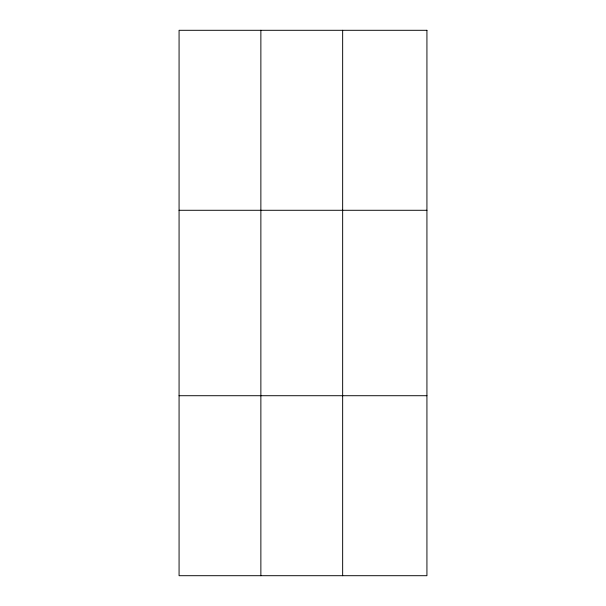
<?xml version="1.0" encoding="UTF-8"?>
<svg xmlns="http://www.w3.org/2000/svg" width="606" height="606" viewBox="0 0 606 606"><rect width="100%" height="100%" fill="white"/><g stroke="black" fill="none" stroke-linecap="round" stroke-linejoin="round"><path stroke-width="0.91" d="M260.868 30.3L260.868 575.7M342.655 30.3L342.655 575.7M179.073 210.282L426.927 210.282M179.073 395.718L426.927 395.718M426.927 30.3L426.927 575.7L179.073 575.7L179.073 30.3L426.927 30.3"/></g></svg>
